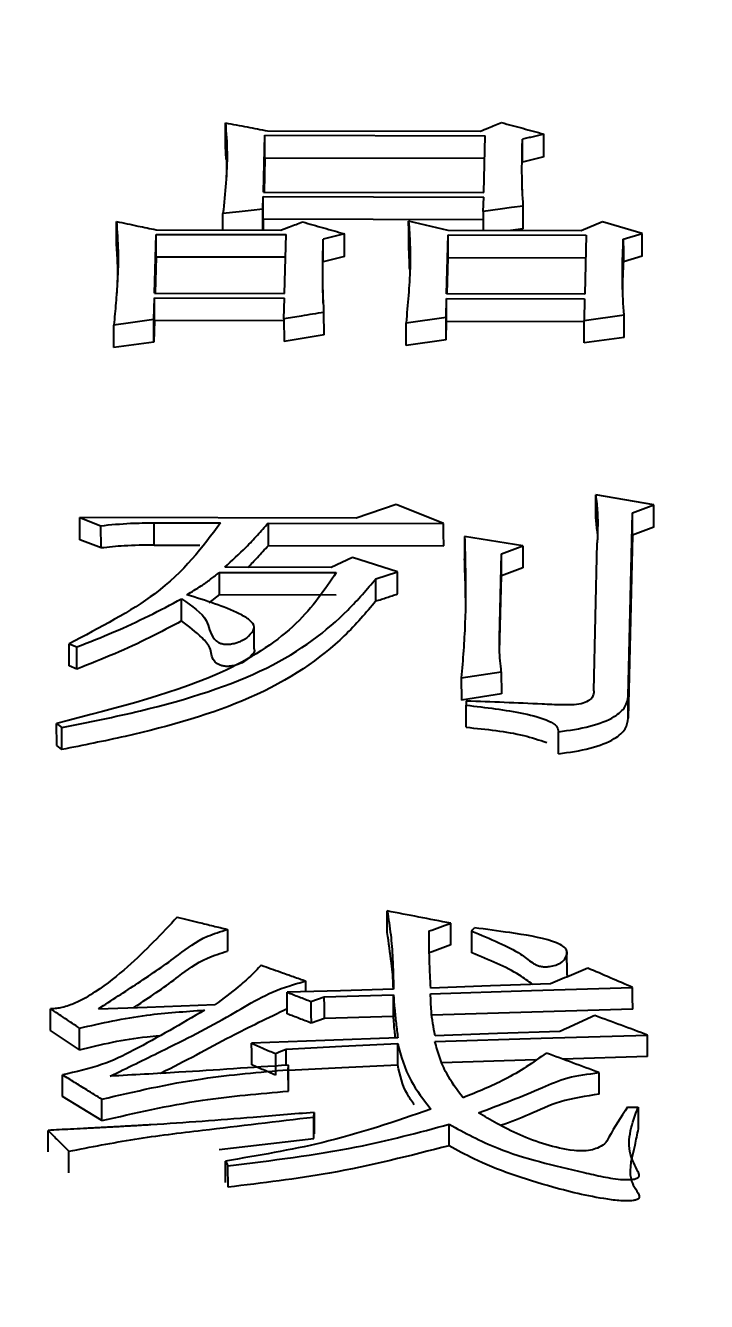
# Model space of a CAD drawing. Header units: millimetres. Extents: x 2312 to 3992, y 755 to 1943.
# Drawn here: x 2741.141 to 2743.637, y 1733.6 to 1738.28 of the extents above; entities that cross this region are included whole.
import ezdxf

# ---------------------------------------------------------------- set-up
doc = ezdxf.new("R2010")
doc.units = ezdxf.units.MM
doc.layers.add('标注', color=3, linetype='Continuous', lineweight=13)
doc.styles.add('SLDTEXTSTYLE1', font='txt.shx', dxfattribs={"width": 0.7, "bigfont": 'gbcbig.shx'})
doc.dimstyles.new('SLDDIMSTYLE12$0', dxfattribs={"dimtxt": 12, "dimasz": 10, "dimexe": 0, "dimexo": 0.0625, "dimgap": 0.875, "dimtad": 1, "dimdec": 1, "dimlfac": 1.8, "dimrnd": 1e-09, "dimzin": 12, "dimdsep": 46, "dimtxsty": 'SLDTEXTSTYLE1', "dimcen": 0.09, "dimdle": 8.16, "dimclrd": 3, "dimclre": 3, "dimadec": 0, "dimazin": 3, "dimtfac": 1, "dimtdec": 1, "dimtofl": 0, "dimtmove": 0, "dimatfit": 3, "dimfxl": 0, "dimfrac": 2, "dimtolj": 1, "dimlwd": 5, "dimlwe": 5, "dimarcsym": 0})

# ---------------------------------------------------------------- blocks, each defined once
blk = doc.blocks.new('*D45')
at = {"layer": 'Defpoints', "color": 0, "transparency": 16777216}
for p in [(2923.8087, 1855.6408), (2923.8087, 1839.6737), (2684.6011, 1694.1345)]:
    blk.add_point(p, dxfattribs=at)
at = {"layer": '标注', "color": 3, "lineweight": 5, "transparency": 16777216}
blk.add_line((2684.6011, 1694.197), (2684.6011, 1855.6408), dxfattribs=at)
at = {"layer": '标注', "color": 3, "linetype": 'Continuous', "lineweight": 5, "transparency": 16777216}
for p, q in [((2694.6011, 1855.6408), (2913.8087, 1855.6408)), ((2923.8087, 1839.7362), (2923.8087, 1855.6408))]:
    blk.add_line(p, q, dxfattribs=at)
at = {"layer": '标注', "color": 3, "transparency": 16777216}
for points in [[(2694.6011, 1857.3075), (2694.6011, 1853.9742), (2684.6011, 1855.6408)], [(2913.8087, 1857.3075), (2913.8087, 1853.9742), (2923.8087, 1855.6408)]]:
    blk.add_solid(points, dxfattribs=at)
at = {"layer": '标注', "color": 0, "transparency": 16777216, "insert": (2804.2049, 1867.9444), "char_height": 10, "attachment_point": 5, "style": 'SLDTEXTSTYLE1'}
blk.add_mtext('\\A1;{\\H2.28571x;290}', dxfattribs=at)

msp = doc.modelspace()

# ---------------------------------------------------------------- linework, layer by layer
at = {"color": 7, "linetype": 'Continuous', "lineweight": 25}
for p, q in [((2742.0125, 1737.6696), (2742.0181, 1737.8781)), ((2742.0181, 1737.8781), (2742.8261, 1737.8763)), ((2742.0283, 1737.8942), (2742.8071, 1737.8925)), ((2742.8205, 1737.6679), (2742.8261, 1737.8763)), ((2742.9622, 1737.7795), (2742.9621, 1737.8632)), ((2741.8763, 1737.789), (2741.8735, 1737.8397)), ((2742.0183, 1737.7944), (2742.0149, 1737.6696)), ((2742.8239, 1737.7927), (2742.0183, 1737.7944)), ((2743.0406, 1737.7986), (2742.9622, 1737.7795)), ((2742.0108, 1737.6069), (2742.0121, 1737.6532)), ((2742.0121, 1737.6532), (2742.8201, 1737.6514)), ((2742.0122, 1737.5698), (2742.0121, 1737.6532)), ((2742.0125, 1737.6696), (2742.8205, 1737.6679)), ((2742.8187, 1737.5985), (2742.8201, 1737.6514)), ((2741.8645, 1737.5307), (2741.8644, 1737.5906)), ((2742.8187, 1737.5985), (2742.8188, 1737.5286)), ((2742.9654, 1737.5347), (2742.9652, 1737.618)), ((2741.6194, 1737.5312), (2742.077, 1737.5302)), ((2742.0122, 1737.5698), (2742.0112, 1737.5304)), ((2742.8187, 1737.568), (2742.0122, 1737.5698)), ((2742.6903, 1737.5289), (2742.5451, 1737.5625)), ((2742.9654, 1737.5347), (2742.9179, 1737.5284)), ((2743.2558, 1737.561), (2743.177, 1737.5278)), ((2743.4007, 1737.5173), (2743.2558, 1737.561)), ((2741.6134, 1737.2983), (2741.619, 1737.5145)), ((2741.619, 1737.5145), (2742.096, 1737.5135)), ((2742.0904, 1737.2972), (2742.096, 1737.5135)), ((2742.232, 1737.4133), (2742.2319, 1737.4964)), ((2742.6843, 1737.2959), (2742.6899, 1737.5122)), ((2742.6899, 1737.5122), (2743.1961, 1737.5111)), ((2743.177, 1737.5278), (2742.6903, 1737.5289)), ((2743.1961, 1737.5111), (2743.1905, 1737.2948)), ((2743.332, 1737.4974), (2743.4007, 1737.5173)), ((2741.6192, 1737.4313), (2741.6157, 1737.2982)), ((2742.0939, 1737.4303), (2741.6192, 1737.4313)), ((2742.3104, 1737.4332), (2742.232, 1737.4133)), ((2742.6866, 1737.2959), (2742.69, 1737.429)), ((2742.69, 1737.429), (2743.1939, 1737.4279)), ((2743.4008, 1737.4341), (2743.3322, 1737.4142)), ((2741.6134, 1737.2983), (2742.0904, 1737.2972)), ((2741.611, 1737.2022), (2741.613, 1737.2812)), ((2741.613, 1737.2812), (2742.09, 1737.2801)), ((2741.6131, 1737.1983), (2741.613, 1737.2812)), ((2742.0881, 1737.2046), (2742.09, 1737.2801)), ((2742.6821, 1737.2102), (2742.6838, 1737.2788)), ((2742.6838, 1737.2788), (2743.1901, 1737.2777)), ((2742.684, 1737.196), (2742.6838, 1737.2788)), ((2743.1905, 1737.2948), (2742.6843, 1737.2959)), ((2743.1901, 1737.2777), (2743.1881, 1737.1988)), ((2742.0881, 1737.2046), (2742.0882, 1737.1219)), ((2742.2349, 1737.1456), (2742.2347, 1737.2284)), ((2742.5355, 1737.1899), (2742.6821, 1737.2102)), ((2743.1881, 1737.1988), (2743.3346, 1737.2191)), ((2741.4646, 1737.0992), (2741.4644, 1737.1819)), ((2741.6131, 1737.1983), (2741.6111, 1737.1195)), ((2742.0881, 1737.1973), (2741.6131, 1737.1983)), ((2742.5357, 1737.1071), (2742.5355, 1737.1899)), ((2742.6823, 1737.1275), (2742.684, 1737.196)), ((2742.684, 1737.196), (2743.1881, 1737.1949)), ((2743.1882, 1737.116), (2743.1881, 1737.1988)), ((2741.6111, 1737.1195), (2741.4646, 1737.0992)), ((2742.2349, 1737.1456), (2742.0882, 1737.1219)), ((2742.6823, 1737.1275), (2742.5357, 1737.1071)), ((2743.3348, 1737.1363), (2743.1882, 1737.116)), ((2743.4441, 1736.522), (2743.2308, 1736.5589)), ((2743.231, 1736.4771), (2743.2308, 1736.5589)), ((2742.4998, 1736.524), (2742.3525, 1736.4732)), ((2742.6734, 1736.4541), (2742.4998, 1736.524)), ((2743.3655, 1736.4929), (2743.4441, 1736.522)), ((2741.3401, 1736.4754), (2741.4173, 1736.4458)), ((2742.3525, 1736.4732), (2741.3401, 1736.4754)), ((2741.3403, 1736.3936), (2741.3401, 1736.4754)), ((2741.6122, 1736.4564), (2741.8555, 1736.4559)), ((2741.6124, 1736.3747), (2741.6122, 1736.4564)), ((2742.0308, 1736.4555), (2742.6734, 1736.4541)), ((2742.031, 1736.3738), (2742.0308, 1736.4555)), ((2743.2365, 1736.4253), (2743.231, 1736.4771)), ((2743.35, 1735.8207), (2743.3655, 1736.4929)), ((2743.3657, 1736.4112), (2743.3655, 1736.4929)), ((2741.4175, 1736.3641), (2741.4173, 1736.4458)), ((2743.2367, 1736.4237), (2743.2371, 1736.4095)), ((2743.3657, 1736.4112), (2743.3502, 1735.7399)), ((2743.4443, 1736.4402), (2743.3657, 1736.4112)), ((2741.4175, 1736.3641), (2741.3403, 1736.3936)), ((2741.6124, 1736.3747), (2741.7797, 1736.3744)), ((2742.031, 1736.3738), (2742.6735, 1736.3724)), ((2742.7501, 1736.4061), (2742.7503, 1736.3245)), ((2742.9635, 1736.3724), (2742.7501, 1736.4061)), ((2742.8849, 1736.343), (2742.9635, 1736.3724)), ((2743.2239, 1735.8402), (2743.2363, 1736.3829)), ((2742.3394, 1736.3294), (2742.2607, 1736.2924)), ((2742.5037, 1736.277), (2742.3394, 1736.3294)), ((2742.8778, 1736.0357), (2742.8849, 1736.343)), ((2741.8514, 1736.2747), (2742.2797, 1736.2738)), ((2742.2607, 1736.2924), (2741.8713, 1736.2933)), ((2742.4252, 1736.2511), (2742.5037, 1736.277)), ((2742.9637, 1736.2908), (2742.8851, 1736.2615)), ((2742.4253, 1736.1696), (2742.4251, 1736.2511)), ((2742.8787, 1735.9828), (2742.8851, 1736.2615)), ((2741.8516, 1736.1933), (2741.8125, 1736.1635)), ((2741.8516, 1736.1933), (2742.2799, 1736.1923)), ((2741.9788, 1735.9937), (2741.9786, 1736.0755)), ((2742.7486, 1736.0341), (2742.7471, 1736.0047)), ((2741.3003, 1735.9315), (2741.3001, 1736.0126)), ((2741.3002, 1736.0126), (2741.3291, 1736.0012)), ((2741.3293, 1735.9201), (2741.3004, 1735.9315)), ((2742.7382, 1735.8874), (2742.8847, 1735.91)), ((2742.8847, 1735.91), (2742.8849, 1735.8291)), ((2742.7382, 1735.8874), (2742.7384, 1735.8065)), ((2742.8849, 1735.8291), (2742.7384, 1735.8065)), ((2742.7558, 1735.8027), (2742.7554, 1735.7873)), ((2743.3502, 1735.7399), (2743.35, 1735.8207)), ((2742.7556, 1735.7065), (2742.7554, 1735.7873)), ((2741.2547, 1735.7209), (2741.2738, 1735.7054)), ((2741.2549, 1735.6402), (2741.2547, 1735.7209)), ((2741.274, 1735.6247), (2741.2549, 1735.6402)), ((2741.8805, 1734.9651), (2741.8807, 1734.8855)), ((2742.6209, 1734.8797), (2742.6207, 1734.9593)), ((2742.7767, 1734.8793), (2742.7764, 1734.959)), ((2743.1257, 1734.8028), (2743.1254, 1734.8828)), ((2742.1688, 1734.7365), (2742.1686, 1734.7758)), ((2741.3382, 1734.524), (2741.2326, 1734.5949)), ((2741.3383, 1734.524), (2741.338, 1734.6031)), ((2742.5053, 1734.4672), (2742.5051, 1734.5463)), ((2743.4211, 1734.4986), (2743.1095, 1734.4893)), ((2742.104, 1734.4506), (2742.1043, 1734.4675)), ((2742.1042, 1734.3717), (2742.104, 1734.4506)), ((2742.1046, 1734.3885), (2742.1043, 1734.4675)), ((2743.0097, 1734.4863), (2742.6672, 1734.4761)), ((2743.2432, 1734.3608), (2743.2429, 1734.4397)), ((2741.4206, 1734.2636), (2741.2763, 1734.3525)), ((2742.1042, 1734.3717), (2742.1046, 1734.3885)), ((2741.4206, 1734.2636), (2741.4203, 1734.3423)), ((2743.3473, 1734.3127), (2743.3863, 1734.3126)), ((2743.3863, 1734.3126), (2743.3865, 1734.2339)), ((2742.1978, 1734.277), (2742.1982, 1734.294)), ((2742.1981, 1734.1984), (2742.1978, 1734.2771)), ((2742.1982, 1734.294), (2742.1984, 1734.2153)), ((2742.694, 1734.1718), (2742.6938, 1734.2504)), ((2741.851, 1734.1573), (2742.1981, 1734.1984)), ((2741.2996, 1734.0728), (2741.2993, 1734.1513)), ((2741.8736, 1734.037), (2741.8733, 1734.1154)), ((2741.883, 1734.0199), (2741.8827, 1734.0982))]:
    msp.add_line(p, q, dxfattribs=at)
at = {"color": 7, "linetype": 'Continuous', "lineweight": 25, "flags": 128}
for points in [[(2741.8735, 1737.8397), (2741.8734, 1737.8866), (2741.8733, 1737.9234)], [(2742.0183, 1737.7944), (2742.0182, 1737.8413), (2742.0181, 1737.8781)], [(2743.0406, 1737.7986), (2743.0405, 1737.8455), (2743.0405, 1737.8823)], [(2742.0108, 1737.6069), (2741.9676, 1737.6021), (2741.9244, 1737.5973), (2741.8644, 1737.5906)], [(2742.011, 1737.5304), (2742.0109, 1737.5702), (2742.0108, 1737.6069)], [(2742.9652, 1737.618), (2742.9227, 1737.6124), (2742.8802, 1737.6067), (2742.8187, 1737.5985)], [(2741.4744, 1737.4783), (2741.4743, 1737.5249), (2741.4742, 1737.5615)], [(2742.5453, 1737.4793), (2742.5452, 1737.5259), (2742.5451, 1737.5625)], [(2741.6192, 1737.4313), (2741.6191, 1737.4779), (2741.619, 1737.5145)], [(2742.3104, 1737.4332), (2742.3103, 1737.4798), (2742.3103, 1737.5163)], [(2742.69, 1737.429), (2742.6899, 1737.4756), (2742.6899, 1737.5122)], [(2743.332, 1737.4974), (2743.3321, 1737.4508), (2743.3322, 1737.4142)], [(2743.4008, 1737.4341), (2743.4008, 1737.4807), (2743.4007, 1737.5173)], [(2742.6823, 1737.1275), (2742.6822, 1737.1738), (2742.6821, 1737.2102)], [(2743.3348, 1737.1363), (2743.3347, 1737.1827), (2743.3346, 1737.2191)], [(2741.611, 1737.2022), (2741.5685, 1737.1963), (2741.526, 1737.1904), (2741.4644, 1737.1819)], [(2741.6111, 1737.1195), (2741.611, 1737.1658), (2741.611, 1737.2022)], [(2743.4443, 1736.4402), (2743.4442, 1736.486), (2743.4441, 1736.522)], [(2742.6735, 1736.3724), (2742.6734, 1736.4182), (2742.6734, 1736.4541)], [(2742.9635, 1736.3724), (2742.9636, 1736.3267), (2742.9637, 1736.2908)], [(2742.8851, 1736.2615), (2742.885, 1736.3071), (2742.8849, 1736.343)], [(2741.8516, 1736.1933), (2741.8515, 1736.2389), (2741.8514, 1736.2747)], [(2742.5039, 1736.1956), (2742.5038, 1736.2412), (2742.5037, 1736.277)], [(2741.713, 1736.0965), (2741.713, 1736.1227), (2741.7129, 1736.1503), (2741.7128, 1736.1778)], [(2741.3293, 1735.9201), (2741.3292, 1735.9655), (2741.3291, 1736.0012)], [(2741.274, 1735.6247), (2741.2739, 1735.6606), (2741.2738, 1735.683), (2741.2738, 1735.7054)], [(2743.0942, 1735.6091), (2743.0941, 1735.6332), (2743.0941, 1735.6573), (2743.094, 1735.6897)], [(2742.4667, 1734.9532), (2742.4666, 1734.9979), (2742.4665, 1735.0329)], [(2742.6994, 1734.908), (2742.6993, 1734.9526), (2742.6992, 1734.9877)], [(2742.4897, 1734.746), (2742.2949, 1734.7402), (2742.1, 1734.7344)], [(2742.1003, 1734.6551), (2742.1001, 1734.6995), (2742.1, 1734.7344)], [(2742.236, 1734.7176), (2742.3626, 1734.7214), (2742.4893, 1734.7253)], [(2742.4895, 1734.646), (2742.4894, 1734.6904), (2742.4893, 1734.7253)], [(2742.6256, 1734.7292), (2742.9958, 1734.7408), (2743.366, 1734.7524)], [(2743.0645, 1734.7654), (2742.8453, 1734.7576), (2742.6261, 1734.7498)], [(2743.3663, 1734.673), (2743.3661, 1734.7174), (2743.366, 1734.7524)], [(2741.4077, 1734.6738), (2741.5871, 1734.6803), (2741.7117, 1734.6849), (2741.8362, 1734.6894)], [(2742.187, 1734.7011), (2742.2115, 1734.7093), (2742.236, 1734.7176)], [(2742.187, 1734.7011), (2742.1871, 1734.6567), (2742.1872, 1734.6218)], [(2742.2362, 1734.6383), (2742.2361, 1734.6827), (2742.236, 1734.7176)], [(2741.2326, 1734.5949), (2741.2325, 1734.6345), (2741.2323, 1734.6741)], [(2742.2362, 1734.6383), (2742.2117, 1734.6301), (2742.1872, 1734.6218)], [(2742.4895, 1734.646), (2742.3629, 1734.6422), (2742.2362, 1734.6383)], [(2743.3663, 1734.673), (2742.9961, 1734.6614), (2742.6301, 1734.65)], [(2743.0998, 1734.591), (2742.8709, 1734.5831), (2742.642, 1734.5753)], [(2742.5055, 1734.5672), (2742.2376, 1734.5573), (2741.9696, 1734.5475)], [(2741.9699, 1734.4684), (2741.9697, 1734.5127), (2741.9696, 1734.5475)], [(2742.0958, 1734.5262), (2742.3004, 1734.5363), (2742.5051, 1734.5463)], [(2742.6415, 1734.5544), (2743.0312, 1734.566), (2743.4208, 1734.5777)], [(2743.4211, 1734.4986), (2743.421, 1734.5429), (2743.4208, 1734.5777)], [(2742.0565, 1734.5096), (2742.0761, 1734.5179), (2742.0958, 1734.5262)], [(2742.0565, 1734.5096), (2742.0566, 1734.4653), (2742.0567, 1734.4306)], [(2742.096, 1734.4669), (2742.0959, 1734.4915), (2742.0958, 1734.5262)], [(2742.5053, 1734.4672), (2742.3007, 1734.4572), (2742.1044, 1734.4476)], [(2741.2763, 1734.3525), (2741.2763, 1734.3724), (2741.2762, 1734.3923), (2741.2761, 1734.4314)], [(2741.2236, 1734.1495), (2741.2234, 1734.1934), (2741.2233, 1734.228)]]:
    msp.add_lwpolyline(points, dxfattribs=at)
at = {"color": 7, "linetype": 'Continuous', "lineweight": 25}
for points, knots in [([(2741.8733, 1737.9234), (2741.8762, 1737.887), (2741.8819, 1737.814), (2741.8761, 1737.703), (2741.8683, 1737.6281), (2741.8644, 1737.5906)], [0, 0, 0, 0, 0.333348, 0.666568, 1, 1, 1, 1]), ([(2741.8733, 1737.9234), (2741.8866, 1737.9209), (2741.9133, 1737.9159), (2741.9649, 1737.9062), (2742.0033, 1737.8989), (2742.0283, 1737.8942)], [0, 0, 0, 0, 0.257787, 0.515575, 1, 1, 1, 1]), ([(2742.8071, 1737.8925), (2742.8172, 1737.8966), (2742.8353, 1737.904), (2742.8616, 1737.9146), (2742.8778, 1737.9212), (2742.8858, 1737.9244)], [0, 0, 0, 0, 0.384046, 0.692023, 1, 1, 1, 1]), ([(2742.8858, 1737.9244), (2742.9116, 1737.9174), (2742.9503, 1737.9069), (2743.0018, 1737.8929), (2743.0276, 1737.8858), (2743.0405, 1737.8823)], [0, 0, 0, 0, 0.5, 0.75, 1, 1, 1, 1]), ([(2742.9652, 1737.618), (2742.9632, 1737.6557), (2742.9602, 1737.7122), (2742.9607, 1737.7937), (2742.9616, 1737.8377), (2742.9621, 1737.8632)], [0, 0, 0, 0, 0.4566215, 0.6849212, 1, 1, 1, 1]), ([(2743.0405, 1737.8823), (2743.0339, 1737.8807), (2743.0209, 1737.8775), (2743.0013, 1737.8727), (2742.9817, 1737.868), (2742.9686, 1737.8648), (2742.9621, 1737.8632)], [0, 0, 0, 0, 0.25, 0.5, 0.75, 1, 1, 1, 1]), ([(2741.8765, 1737.8011), (2741.8769, 1737.7867), (2741.8778, 1737.7537), (2741.8768, 1737.731), (2741.8763, 1737.7181)], [0, 0, 0, 0, 0.436285, 1, 1, 1, 1]), ([(2742.9625, 1737.6593), (2742.962, 1737.6737), (2742.9613, 1737.6951), (2742.9611, 1737.7265), (2742.9611, 1737.7242), (2742.9611, 1737.7239)], [0, 0, 0, 0, 0.643012, 0.961655, 1, 1, 1, 1]), ([(2741.4742, 1737.5615), (2741.4766, 1737.5254), (2741.4816, 1737.4532), (2741.4788, 1737.3533), (2741.472, 1737.2629), (2741.4669, 1737.2089), (2741.4644, 1737.1819)], [0, 0, 0, 0, 0.289815, 0.579659, 0.78982, 1, 1, 1, 1]), ([(2741.4742, 1737.5615), (2741.4873, 1737.5588), (2741.5136, 1737.5533), (2741.562, 1737.5432), (2741.5973, 1737.5359), (2741.6194, 1737.5312)], [0, 0, 0, 0, 0.2711937, 0.5423873, 1, 1, 1, 1]), ([(2742.077, 1737.5302), (2742.0876, 1737.5343), (2742.1061, 1737.5413), (2742.1323, 1737.5512), (2742.1479, 1737.5571), (2742.1556, 1737.5601)], [0, 0, 0, 0, 0.406188, 0.703094, 1, 1, 1, 1]), ([(2742.1556, 1737.5601), (2742.1814, 1737.5528), (2742.2201, 1737.5419), (2742.2716, 1737.5273), (2742.2974, 1737.52), (2742.3103, 1737.5163)], [0, 0, 0, 0, 0.5, 0.75, 1, 1, 1, 1]), ([(2742.5451, 1737.5625), (2742.547, 1737.5341), (2742.5507, 1737.4771), (2742.5511, 1737.3865), (2742.545, 1737.2909), (2742.5387, 1737.2236), (2742.5355, 1737.1899)], [0, 0, 0, 0, 0.232773, 0.465563, 0.73275, 1, 1, 1, 1]), ([(2742.2347, 1737.2284), (2742.2325, 1737.2781), (2742.2293, 1737.3481), (2742.2307, 1737.437), (2742.2315, 1737.4766), (2742.2319, 1737.4964)], [0, 0, 0, 0, 0.5518177, 0.7759068, 1, 1, 1, 1]), ([(2742.3103, 1737.5163), (2742.3037, 1737.5147), (2742.2907, 1737.5114), (2742.2711, 1737.5064), (2742.2515, 1737.5014), (2742.2384, 1737.4981), (2742.2319, 1737.4964)], [0, 0, 0, 0, 0.25, 0.5, 0.75, 1, 1, 1, 1]), ([(2743.3346, 1737.2191), (2743.3322, 1737.2569), (2743.3281, 1737.3226), (2743.329, 1737.4152), (2743.331, 1737.47), (2743.332, 1737.4974)], [0, 0, 0, 0, 0.4029471, 0.7014489, 1, 1, 1, 1]), ([(2741.478, 1737.4216), (2741.4779, 1737.4236), (2741.4776, 1737.4283), (2741.4772, 1737.4355), (2741.4767, 1737.4434), (2741.4762, 1737.4513), (2741.4757, 1737.4592), (2741.475, 1737.4682), (2741.4746, 1737.4745), (2741.4744, 1737.4783)], [0, 0, 0, 0, 0.10731, 0.245966, 0.384623, 0.52328, 0.661936, 0.800593, 1, 1, 1, 1]), ([(2741.4764, 1737.45), (2741.4764, 1737.45), (2741.476, 1737.4528), (2741.4781, 1737.3717), (2741.4774, 1737.3541), (2741.4769, 1737.3394), (2741.4762, 1737.3236), (2741.4753, 1737.3091), (2741.4745, 1737.2973)], [0, 0, 0, 0, 0.0027743, 0.4471449, 0.6938767, 0.727483, 0.7770061, 1, 1, 1, 1]), ([(2742.549, 1737.386), (2742.5489, 1737.3874), (2742.5488, 1737.3906), (2742.5487, 1737.3956), (2742.5485, 1737.401), (2742.5483, 1737.4064), (2742.5481, 1737.4117), (2742.5479, 1737.4189), (2742.5476, 1737.426), (2742.5473, 1737.4332), (2742.5471, 1737.4385), (2742.5469, 1737.4439), (2742.5466, 1737.4492), (2742.5464, 1737.4545), (2742.5462, 1737.4599), (2742.5459, 1737.4652), (2742.5456, 1737.4717), (2742.5454, 1737.4764), (2742.5453, 1737.4793)], [0, 0, 0, 0, 0.045957, 0.103284, 0.160611, 0.217937, 0.275264, 0.332591, 0.447244, 0.504571, 0.561898, 0.619225, 0.676551, 0.733878, 0.791205, 0.848531, 0.905858, 1, 1, 1, 1]), ([(2743.3322, 1737.4142), (2743.3313, 1737.3958), (2743.3305, 1737.3765), (2743.3303, 1737.357), (2743.3303, 1737.3561)], [0, 0, 0, 0, 0.954871, 1, 1, 1, 1]), ([(2742.2323, 1737.2615), (2742.2317, 1737.2785), (2742.2308, 1737.3046), (2742.2306, 1737.346), (2742.2306, 1737.3415), (2742.2306, 1737.3413)], [0, 0, 0, 0, 0.642421, 0.98273, 1, 1, 1, 1]), ([(2742.549, 1737.3878), (2742.549, 1737.3823), (2742.5491, 1737.3753), (2742.549, 1737.3711), (2742.549, 1737.3701)], [0, 0, 0, 0, 0.780371, 1, 1, 1, 1]), ([(2743.3302, 1737.3083), (2743.3302, 1737.3099), (2743.3296, 1737.332), (2743.33, 1737.3447), (2743.3303, 1737.3566)], [0, 0, 0, 0, 0.073367, 1, 1, 1, 1]), ([(2742.2347, 1737.2284), (2742.2208, 1737.2261), (2742.193, 1737.2216), (2742.1442, 1737.2137), (2742.1092, 1737.2081), (2742.0881, 1737.2046)], [0, 0, 0, 0, 0.284146, 0.568292, 1, 1, 1, 1]), ([(2743.2308, 1736.5589), (2743.2334, 1736.5375), (2743.2382, 1736.4977), (2743.2382, 1736.4389), (2743.237, 1736.4016), (2743.2363, 1736.3829)], [0, 0, 0, 0, 0.367267, 0.683568, 1, 1, 1, 1]), ([(2741.8555, 1736.4559), (2741.7889, 1736.3666), (2741.6688, 1736.2054), (2741.4138, 1736.0721), (2741.3001, 1736.0126)], [0, 0, 0, 0, 0.5541693, 1, 1, 1, 1]), ([(2741.4173, 1736.4458), (2741.4531, 1736.4494), (2741.5173, 1736.4558), (2741.5832, 1736.4562), (2741.6122, 1736.4564)], [0, 0, 0, 0, 0.558776, 1, 1, 1, 1]), ([(2741.8713, 1736.2933), (2741.8978, 1736.3178), (2741.9401, 1736.3567), (2741.991, 1736.4112), (2742.0176, 1736.4407), (2742.0308, 1736.4555)], [0, 0, 0, 0, 0.457747, 0.728822, 1, 1, 1, 1]), ([(2741.6124, 1736.3747), (2741.5754, 1736.3744), (2741.5095, 1736.3737), (2741.4455, 1736.3671), (2741.4175, 1736.3641)], [0, 0, 0, 0, 0.561154, 1, 1, 1, 1]), ([(2741.9564, 1736.2931), (2741.9679, 1736.3051), (2741.9936, 1736.332), (2742.0177, 1736.3589), (2742.031, 1736.3738)], [0, 0, 0, 0, 0.448254, 1, 1, 1, 1]), ([(2742.7501, 1736.4061), (2742.7512, 1736.3654), (2742.7542, 1736.2601), (2742.7543, 1736.1203), (2742.7463, 1735.9877), (2742.7409, 1735.9208), (2742.7382, 1735.8874)], [0, 0, 0, 0, 0.239468, 0.619605, 0.809792, 1, 1, 1, 1]), ([(2742.7524, 1736.2437), (2742.7523, 1736.2471), (2742.7521, 1736.2557), (2742.7519, 1736.2668), (2742.7515, 1736.2796), (2742.7513, 1736.2898), (2742.751, 1736.2999), (2742.7507, 1736.3107), (2742.7505, 1736.3188), (2742.7503, 1736.3245)], [0, 0, 0, 0, 0.128418, 0.317424, 0.411926, 0.600931, 0.695434, 0.789937, 1, 1, 1, 1]), ([(2742.2797, 1736.2738), (2742.2373, 1736.2107), (2742.1517, 1736.0834), (2741.8416, 1735.8702), (2741.4792, 1735.778), (2741.2547, 1735.7209)], [0, 0, 0, 0, 0.272136, 0.549012, 1, 1, 1, 1]), ([(2741.7326, 1736.1928), (2741.7503, 1736.2035), (2741.7808, 1736.2221), (2741.8195, 1736.2497), (2741.8407, 1736.2664), (2741.8514, 1736.2747)], [0, 0, 0, 0, 0.407838, 0.703625, 1, 1, 1, 1]), ([(2742.7518, 1736.2695), (2742.7518, 1736.269), (2742.752, 1736.2563), (2742.7521, 1736.2178), (2742.7523, 1736.1808)], [0, 0, 0, 0, 0.038947, 1, 1, 1, 1]), ([(2741.2738, 1735.7054), (2741.3711, 1735.7249), (2741.6452, 1735.7798), (2742.0529, 1735.9113), (2742.2942, 1736.0976), (2742.3924, 1736.2127), (2742.4252, 1736.2511)], [0, 0, 0, 0, 0.18171, 0.511951, 0.836919, 1, 1, 1, 1]), ([(2741.3291, 1736.0012), (2741.3746, 1736.0192), (2741.4663, 1736.0556), (2741.5947, 1736.1147), (2741.6734, 1736.1568), (2741.7128, 1736.1778)], [0, 0, 0, 0, 0.329039, 0.663811, 1, 1, 1, 1]), ([(2741.7128, 1736.1778), (2741.7502, 1736.1522), (2741.8163, 1736.1067), (2741.8138, 1736.0469), (2741.8439, 1736.0191), (2741.8597, 1736.013), (2741.875, 1736.0103), (2741.8928, 1736.0113), (2741.9134, 1736.0159), (2741.9431, 1736.0266), (2741.9663, 1736.0474), (2741.9853, 1736.074), (2741.964, 1736.1012), (2741.8867, 1736.1443), (2741.801, 1736.1713), (2741.7326, 1736.1928)], [0, 0, 0, 0, 0.206341, 0.366098, 0.398369, 0.413957, 0.428768, 0.446094, 0.465636, 0.497565, 0.559003, 0.622156, 0.683906, 0.748325, 1, 1, 1, 1]), ([(2742.4254, 1736.1697), (2742.4319, 1736.1718), (2742.445, 1736.1761), (2742.4647, 1736.1826), (2742.4843, 1736.1891), (2742.4974, 1736.1934), (2742.5039, 1736.1956)], [0, 0, 0, 0, 0.25, 0.5, 0.749999, 1, 1, 1, 1]), ([(2742.4254, 1736.1697), (2742.389, 1736.1268), (2742.281, 1735.9999), (2742.0087, 1735.8086), (2741.5985, 1735.6895), (2741.3518, 1735.6403), (2741.274, 1735.6247)], [0, 0, 0, 0, 0.181821, 0.538874, 0.85456, 1, 1, 1, 1]), ([(2741.713, 1736.0965), (2741.6748, 1736.0761), (2741.5972, 1736.0346), (2741.469, 1735.9756), (2741.3759, 1735.9386), (2741.3293, 1735.9201)], [0, 0, 0, 0, 0.326051, 0.662312, 1, 1, 1, 1]), ([(2741.9783, 1735.9938), (2741.9785, 1735.9936), (2741.9846, 1735.9846), (2741.9642, 1735.9661), (2741.9424, 1735.9445), (2741.9102, 1735.9336), (2741.8887, 1735.9299), (2741.8739, 1735.9294), (2741.8599, 1735.9319), (2741.8441, 1735.938), (2741.8197, 1735.9596), (2741.8249, 1735.9949), (2741.7803, 1736.0447), (2741.7394, 1736.0762), (2741.713, 1736.0965)], [0, 0, 0, 0, 0.0029263, 0.1040307, 0.2024164, 0.2672084, 0.2910175, 0.3126146, 0.3363537, 0.3613276, 0.4130066, 0.5953956, 0.739597, 1, 1, 1, 1]), ([(2742.8847, 1735.91), (2742.8833, 1735.9234), (2742.8803, 1735.951), (2742.8776, 1735.993), (2742.8778, 1736.0215), (2742.8778, 1736.0357)], [0, 0, 0, 0, 0.3172981, 0.6585495, 1, 1, 1, 1]), ([(2743.2241, 1735.8402), (2743.2234, 1735.8321), (2743.2224, 1735.819), (2743.205, 1735.8022), (2743.1686, 1735.7883), (2743.1054, 1735.7879), (2742.967, 1735.7947), (2742.8491, 1735.7992), (2742.7558, 1735.8027)], [0, 0, 0, 0, 0.100978, 0.161826, 0.224548, 0.353363, 0.487737, 1, 1, 1, 1]), ([(2743.094, 1735.6897), (2743.1336, 1735.6955), (2743.2114, 1735.7068), (2743.2987, 1735.7402), (2743.3436, 1735.781), (2743.3479, 1735.8075), (2743.35, 1735.8207)], [0, 0, 0, 0, 0.292884, 0.574994, 0.78907, 1, 1, 1, 1]), ([(2742.7554, 1735.7873), (2742.8274, 1735.7792), (2742.9359, 1735.7669), (2743.0477, 1735.7375), (2743.091, 1735.7117), (2743.093, 1735.697), (2743.094, 1735.6897)], [0, 0, 0, 0, 0.514099, 0.774284, 0.888827, 1, 1, 1, 1]), ([(2742.7556, 1735.7065), (2742.8292, 1735.6993), (2742.9366, 1735.6887), (2743.0238, 1735.66), (2743.0513, 1735.6509)], [0, 0, 0, 0, 0.684751, 1, 1, 1, 1]), ([(2743.0942, 1735.6091), (2743.1338, 1735.6148), (2743.2116, 1735.6261), (2743.2989, 1735.6595), (2743.3439, 1735.7002), (2743.3481, 1735.7267), (2743.3502, 1735.7399)], [0, 0, 0, 0, 0.29305, 0.5752, 0.789197, 1, 1, 1, 1]), ([(2741.6969, 1735.0102), (2741.6391, 1734.9488), (2741.551, 1734.8551), (2741.421, 1734.7497), (2741.3378, 1734.7), (2741.2865, 1734.6803), (2741.2542, 1734.6745), (2741.2397, 1734.6742), (2741.2323, 1734.6741)], [0, 0, 0, 0, 0.49284, 0.751935, 0.883293, 0.950557, 0.974696, 1, 1, 1, 1]), ([(2741.6969, 1735.0102), (2741.7234, 1735.0037), (2741.7672, 1734.993), (2741.8284, 1734.9779), (2741.8632, 1734.9694), (2741.8805, 1734.9651)], [0, 0, 0, 0, 0.43252, 0.716984, 1, 1, 1, 1]), ([(2742.4665, 1735.0329), (2742.4711, 1735.0039), (2742.4804, 1734.9459), (2742.4879, 1734.8502), (2742.4891, 1734.7834), (2742.4897, 1734.746)], [0, 0, 0, 0, 0.306249, 0.612537, 1, 1, 1, 1]), ([(2742.6992, 1734.9877), (2742.6604, 1734.9952), (2742.5828, 1735.0103), (2742.5053, 1735.0254), (2742.4665, 1735.0329)], [0, 0, 0, 0, 0.5000001, 1, 1, 1, 1]), ([(2741.4077, 1734.6738), (2741.4564, 1734.7052), (2741.5578, 1734.7706), (2741.688, 1734.8592), (2741.7797, 1734.9335), (2741.8551, 1734.9572), (2741.8805, 1734.9651)], [0, 0, 0, 0, 0.314706, 0.654706, 0.883961, 1, 1, 1, 1]), ([(2742.6261, 1734.7498), (2742.6252, 1734.7659), (2742.6227, 1734.8091), (2742.6204, 1734.879), (2742.6206, 1734.9325), (2742.6207, 1734.9593)], [0, 0, 0, 0, 0.229418, 0.614669, 1, 1, 1, 1]), ([(2742.6207, 1734.9593), (2742.6338, 1734.964), (2742.6599, 1734.9735), (2742.6861, 1734.983), (2742.6992, 1734.9877)], [0, 0, 0, 0, 0.500003, 1, 1, 1, 1]), ([(2742.7764, 1734.959), (2742.8099, 1734.945), (2742.8732, 1734.9186), (2742.9512, 1734.8803), (2742.9875, 1734.8494), (2743.0126, 1734.8344), (2743.0277, 1734.8294), (2743.0442, 1734.8277), (2743.064, 1734.8291), (2743.0852, 1734.834), (2743.1059, 1734.8437), (2743.1214, 1734.8597), (2743.1287, 1734.8784), (2743.12, 1734.8965), (2743.1014, 1734.9105), (2743.0381, 1734.9345), (2742.9274, 1734.9521), (2742.8296, 1734.9654), (2742.7865, 1734.9712)], [0, 0, 0, 0, 0.141381, 0.266673, 0.352078, 0.377108, 0.393197, 0.409453, 0.428555, 0.455028, 0.481849, 0.518163, 0.570574, 0.605443, 0.640193, 0.679347, 0.858499, 1, 1, 1, 1]), ([(2742.7764, 1734.959), (2742.7773, 1734.96), (2742.7794, 1734.9626), (2742.7827, 1734.9667), (2742.7852, 1734.9697), (2742.7864, 1734.9712)], [0, 0, 0, 0, 0.25919, 0.629595, 1, 1, 1, 1]), ([(2742.489, 1734.746), (2742.489, 1734.7488), (2742.4887, 1734.7808), (2742.4815, 1734.85), (2742.472, 1734.916), (2742.4667, 1734.9532)], [0, 0, 0, 0, 0.039818, 0.458535, 1, 1, 1, 1]), ([(2741.5372, 1734.6785), (2741.5425, 1734.6819), (2741.6001, 1734.7193), (2741.6881, 1734.7798), (2741.78, 1734.8539), (2741.8554, 1734.8775), (2741.8807, 1734.8855)], [0, 0, 0, 0, 0.047924, 0.52028, 0.838798, 1, 1, 1, 1]), ([(2742.6994, 1734.908), (2742.6863, 1734.9033), (2742.6602, 1734.8939), (2742.634, 1734.8844), (2742.6209, 1734.8797)], [0, 0, 0, 0, 0.499999, 1, 1, 1, 1]), ([(2743.0003, 1734.7631), (2742.9845, 1734.7748), (2742.9467, 1734.8027), (2742.8696, 1734.841), (2742.8078, 1734.8665), (2742.7767, 1734.8793)], [0, 0, 0, 0, 0.262325, 0.628749, 1, 1, 1, 1]), ([(2742.0047, 1734.8337), (2741.9919, 1734.8202), (2741.9661, 1734.7934), (2741.9105, 1734.7451), (2741.865, 1734.711), (2741.8362, 1734.6894)], [0, 0, 0, 0, 0.269, 0.538, 1, 1, 1, 1]), ([(2742.0047, 1734.8337), (2742.0287, 1734.8252), (2742.068, 1734.8113), (2742.1226, 1734.792), (2742.1533, 1734.7812), (2742.1686, 1734.7758)], [0, 0, 0, 0, 0.438047, 0.7197429, 1, 1, 1, 1]), ([(2743.202, 1734.8228), (2743.1791, 1734.8133), (2743.1332, 1734.7941), (2743.0874, 1734.775), (2743.0645, 1734.7654)], [0, 0, 0, 0, 0.500002, 1, 1, 1, 1]), ([(2743.366, 1734.7524), (2743.3387, 1734.7641), (2743.284, 1734.7876), (2743.2293, 1734.8111), (2743.202, 1734.8228)], [0, 0, 0, 0, 0.5, 1, 1, 1, 1]), ([(2741.4512, 1734.4268), (2741.5134, 1734.4572), (2741.6647, 1734.5309), (2741.8832, 1734.6407), (2742.0373, 1734.7405), (2742.1484, 1734.7703), (2742.1686, 1734.7758)], [0, 0, 0, 0, 0.258709, 0.62836, 0.932178, 1, 1, 1, 1]), ([(2743.1245, 1734.8028), (2743.1257, 1734.7993), (2743.1272, 1734.795), (2743.1243, 1734.7909), (2743.1238, 1734.7902)], [0, 0, 0, 0, 0.830252, 1, 1, 1, 1]), ([(2742.1, 1734.7344), (2742.1145, 1734.7289), (2742.1435, 1734.7178), (2742.1725, 1734.7067), (2742.187, 1734.7011)], [0, 0, 0, 0, 0.499998, 1, 1, 1, 1]), ([(2742.4893, 1734.7253), (2742.4905, 1734.7086), (2742.4932, 1734.674), (2742.4986, 1734.6212), (2742.5032, 1734.5852), (2742.5055, 1734.5672)], [0, 0, 0, 0, 0.318407, 0.659182, 1, 1, 1, 1]), ([(2742.642, 1734.5753), (2742.6391, 1734.5903), (2742.6333, 1734.6204), (2742.6268, 1734.6717), (2742.6261, 1734.7079), (2742.6256, 1734.7292)], [0, 0, 0, 0, 0.292739, 0.585516, 1, 1, 1, 1]), ([(2741.338, 1734.6031), (2741.3292, 1734.6091), (2741.3116, 1734.6209), (2741.2852, 1734.6387), (2741.2587, 1734.6564), (2741.2411, 1734.6682), (2741.2323, 1734.6741)], [0, 0, 0, 0, 0.25, 0.5, 0.75, 1, 1, 1, 1]), ([(2741.7969, 1734.6688), (2741.7122, 1734.6193), (2741.594, 1734.5501), (2741.4246, 1734.4648), (2741.3259, 1734.4426), (2741.2761, 1734.4314)], [0, 0, 0, 0, 0.5547436, 0.7752075, 1, 1, 1, 1]), ([(2741.338, 1734.6031), (2741.4193, 1734.6212), (2741.5658, 1734.6538), (2741.7257, 1734.6642), (2741.7969, 1734.6688)], [0, 0, 0, 0, 0.554512, 1, 1, 1, 1]), ([(2741.634, 1734.4372), (2741.6352, 1734.4378), (2741.7252, 1734.4817), (2741.8725, 1734.5648), (2742.0306, 1734.6413), (2742.1002, 1734.675)], [0, 0, 0, 0, 0.007792, 0.562903, 1, 1, 1, 1]), ([(2742.1872, 1734.6218), (2742.1727, 1734.6274), (2742.1437, 1734.6385), (2742.1148, 1734.6496), (2742.1003, 1734.6551)], [0, 0, 0, 0, 0.500002, 1, 1, 1, 1]), ([(2742.4965, 1734.5669), (2742.4956, 1734.5753), (2742.4927, 1734.6017), (2742.4908, 1734.6281), (2742.4895, 1734.646)], [0, 0, 0, 0, 0.318531, 1, 1, 1, 1]), ([(2743.2276, 1734.649), (2743.2063, 1734.6393), (2743.1637, 1734.62), (2743.1211, 1734.6006), (2743.0998, 1734.591)], [0, 0, 0, 0, 0.500002, 1, 1, 1, 1]), ([(2743.4208, 1734.5777), (2743.3886, 1734.5896), (2743.3242, 1734.6134), (2743.2598, 1734.6371), (2743.2276, 1734.649)], [0, 0, 0, 0, 0.5, 1, 1, 1, 1]), ([(2741.3383, 1734.524), (2741.4188, 1734.5433), (2741.5131, 1734.5659), (2741.616, 1734.574), (2741.631, 1734.5752)], [0, 0, 0, 0, 0.8541724, 1, 1, 1, 1]), ([(2741.9696, 1734.5475), (2741.9841, 1734.5411), (2742.0131, 1734.5285), (2742.042, 1734.5159), (2742.0565, 1734.5096)], [0, 0, 0, 0, 0.499998, 1, 1, 1, 1]), ([(2742.5051, 1734.5463), (2742.5173, 1734.5005), (2742.5392, 1734.4184), (2742.5999, 1734.3403), (2742.6268, 1734.3058)], [0, 0, 0, 0, 0.558363, 1, 1, 1, 1]), ([(2742.7444, 1734.3479), (2742.7226, 1734.3772), (2742.6868, 1734.4254), (2742.6574, 1734.4951), (2742.6468, 1734.5346), (2742.6415, 1734.5544)], [0, 0, 0, 0, 0.436496, 0.717607, 1, 1, 1, 1]), ([(2743.0495, 1734.5116), (2743.0016, 1734.4777), (2742.9152, 1734.4166), (2742.7971, 1734.3691), (2742.7444, 1734.3479)], [0, 0, 0, 0, 0.554585, 1, 1, 1, 1]), ([(2743.2428, 1734.4397), (2743.2106, 1734.4517), (2743.1462, 1734.4757), (2743.0818, 1734.4996), (2743.0496, 1734.5116)], [0, 0, 0, 0, 0.500001, 1, 1, 1, 1]), ([(2741.4203, 1734.3423), (2741.5415, 1734.3705), (2741.7599, 1734.4213), (2741.998, 1734.4416), (2742.104, 1734.4506)], [0, 0, 0, 0, 0.5547796, 1, 1, 1, 1]), ([(2742.1043, 1734.4675), (2742.0374, 1734.4629), (2741.9037, 1734.4538), (2741.6861, 1734.4397), (2741.5351, 1734.4314), (2741.4512, 1734.4268)], [0, 0, 0, 0, 0.307689, 0.615382, 1, 1, 1, 1]), ([(2742.0567, 1734.4306), (2742.0423, 1734.4369), (2742.0133, 1734.4495), (2741.9844, 1734.4621), (2741.9699, 1734.4684)], [0, 0, 0, 0, 0.500001, 1, 1, 1, 1]), ([(2742.5657, 1734.3213), (2742.5567, 1734.3342), (2742.5236, 1734.3817), (2742.5131, 1734.4312), (2742.5053, 1734.4672)], [0, 0, 0, 0, 0.272099, 1, 1, 1, 1]), ([(2741.4203, 1734.3423), (2741.4019, 1734.3537), (2741.3686, 1734.3743), (2741.3205, 1734.404), (2741.2909, 1734.4222), (2741.2761, 1734.4314)], [0, 0, 0, 0, 0.383302, 0.691657, 1, 1, 1, 1]), ([(2742.8017, 1734.2927), (2742.8808, 1734.3224), (2742.991, 1734.3637), (2743.1242, 1734.4251), (2743.203, 1734.4348), (2743.2428, 1734.4397)], [0, 0, 0, 0, 0.556929, 0.775935, 1, 1, 1, 1]), ([(2741.4206, 1734.2636), (2741.5418, 1734.2917), (2741.7602, 1734.3424), (2741.9982, 1734.3627), (2742.1042, 1734.3717)], [0, 0, 0, 0, 0.554743, 1, 1, 1, 1]), ([(2743.2431, 1734.3608), (2743.1938, 1734.3532), (2743.096, 1734.3381), (2742.9934, 1734.2869), (2742.9194, 1734.2593), (2742.8851, 1734.2465)], [0, 0, 0, 0, 0.352457, 0.699704, 1, 1, 1, 1]), ([(2742.6268, 1734.3058), (2742.4971, 1734.2612), (2742.2635, 1734.1808), (2741.9934, 1734.1355), (2741.8733, 1734.1154)], [0, 0, 0, 0, 0.555526, 1, 1, 1, 1]), ([(2742.6938, 1734.2504), (2742.7507, 1734.2193), (2742.8888, 1734.144), (2743.1014, 1734.0927), (2743.2574, 1734.0577), (2743.3171, 1734.0467), (2743.3596, 1734.0471), (2743.3772, 1734.0504), (2743.3847, 1734.0534), (2743.3892, 1734.0575), (2743.3915, 1734.0656), (2743.3775, 1734.0934), (2743.3354, 1734.1755), (2743.3649, 1734.2549), (2743.3863, 1734.3126)], [0, 0, 0, 0, 0.187048, 0.454157, 0.509952, 0.566481, 0.592402, 0.601189, 0.607197, 0.613242, 0.621313, 0.643001, 0.740094, 1, 1, 1, 1]), ([(2743.3476, 1734.3127), (2743.323, 1734.2765), (2743.2941, 1734.2339), (2743.2696, 1734.1829), (2743.2478, 1734.1666), (2743.2195, 1734.156), (2743.1866, 1734.1514), (2743.1259, 1734.1555), (2743.007, 1734.1837), (2742.8959, 1734.2362), (2742.8236, 1734.2795), (2742.8017, 1734.2927)], [0, 0, 0, 0, 0.26787, 0.315918, 0.36459, 0.399923, 0.435463, 0.478144, 0.60612, 0.880668, 1, 1, 1, 1]), ([(2742.1982, 1734.294), (2742.1238, 1734.2877), (2741.925, 1734.271), (2741.7177, 1734.2554), (2741.5807, 1734.2471), (2741.565, 1734.2462), (2741.5493, 1734.2453), (2741.5336, 1734.2444), (2741.5179, 1734.2435), (2741.5061, 1734.2428), (2741.4904, 1734.2419), (2741.4747, 1734.241), (2741.459, 1734.2402), (2741.4433, 1734.2393), (2741.4276, 1734.2385), (2741.4119, 1734.2376), (2741.3962, 1734.2368), (2741.3805, 1734.236), (2741.3648, 1734.2352), (2741.3412, 1734.234), (2741.2941, 1734.2316), (2741.2508, 1734.2294), (2741.2233, 1734.228)], [0, 0, 0, 0, 0.230014, 0.614741, 0.638816, 0.650854, 0.662891, 0.686967, 0.699004, 0.711042, 0.72308, 0.747155, 0.759193, 0.77123, 0.795306, 0.807343, 0.819381, 0.843456, 0.855494, 0.867532, 0.915682, 1, 1, 1, 1]), ([(2741.2993, 1734.1513), (2741.3794, 1734.167), (2741.539, 1734.1985), (2741.8423, 1734.2351), (2742.0616, 1734.261), (2742.1978, 1734.277)], [0, 0, 0, 0, 0.27626, 0.550378, 1, 1, 1, 1]), ([(2741.2993, 1734.1513), (2741.2929, 1734.1578), (2741.2799, 1734.1709), (2741.2546, 1734.1965), (2741.2357, 1734.2156), (2741.2233, 1734.228)], [0, 0, 0, 0, 0.255006, 0.512064, 1, 1, 1, 1]), ([(2741.8827, 1734.0982), (2742.0426, 1734.1176), (2742.3262, 1734.1519), (2742.5821, 1734.2205), (2742.6938, 1734.2504)], [0, 0, 0, 0, 0.563595, 1, 1, 1, 1]), ([(2743.3865, 1734.2339), (2743.3843, 1734.2237), (2743.3797, 1734.2034), (2743.3687, 1734.1424), (2743.3469, 1734.0802), (2743.3703, 1734.0195), (2743.388, 1733.9986), (2743.391, 1733.9847), (2743.3896, 1733.9793), (2743.3853, 1733.9753), (2743.3782, 1733.9723), (2743.3641, 1733.9695), (2743.3331, 1733.9681), (2743.2294, 1733.9796), (2743.0343, 1734.027), (2742.8309, 1734.0948), (2742.7233, 1734.1553), (2742.6941, 1734.1718)], [0, 0, 0, 0, 0.046254, 0.092507, 0.277676, 0.324223, 0.368075, 0.378302, 0.386419, 0.392124, 0.397832, 0.406887, 0.424849, 0.465327, 0.638258, 0.90173, 1, 1, 1, 1]), ([(2742.694, 1734.1718), (2742.5503, 1734.1349), (2742.2918, 1734.0686), (2742.0086, 1734.0348), (2741.883, 1734.0198)], [0, 0, 0, 0, 0.556311, 1, 1, 1, 1]), ([(2741.8734, 1734.1154), (2741.8749, 1734.1125), (2741.878, 1734.1068), (2741.8812, 1734.1011), (2741.8827, 1734.0982)], [0, 0, 0, 0, 0.500504, 1, 1, 1, 1])]:
    msp.add_open_spline(points, degree=3, knots=knots, dxfattribs=at)

# ---------------------------------------------------------------- dimensions: what is measured, and where the dimension line sits
at = {"layer": '标注'}
dim = msp.add_linear_dim(base=(2923.8087, 1855.6408), p1=(2684.6011, 1694.1345), p2=(2923.8087, 1839.6737), text='{\\H2.28571x;290}', dimstyle='SLDDIMSTYLE12$0', override={"dimtxt": 10, "dimtdec": 3, "dimtzin": 0}, dxfattribs=at)
dim.commit()
dim.dimension.update_dxf_attribs({"geometry": '*D45', "text_midpoint": (2804.2049, 1855.6408), "dimtype": 160})

doc.saveas('drawing.dxf')
